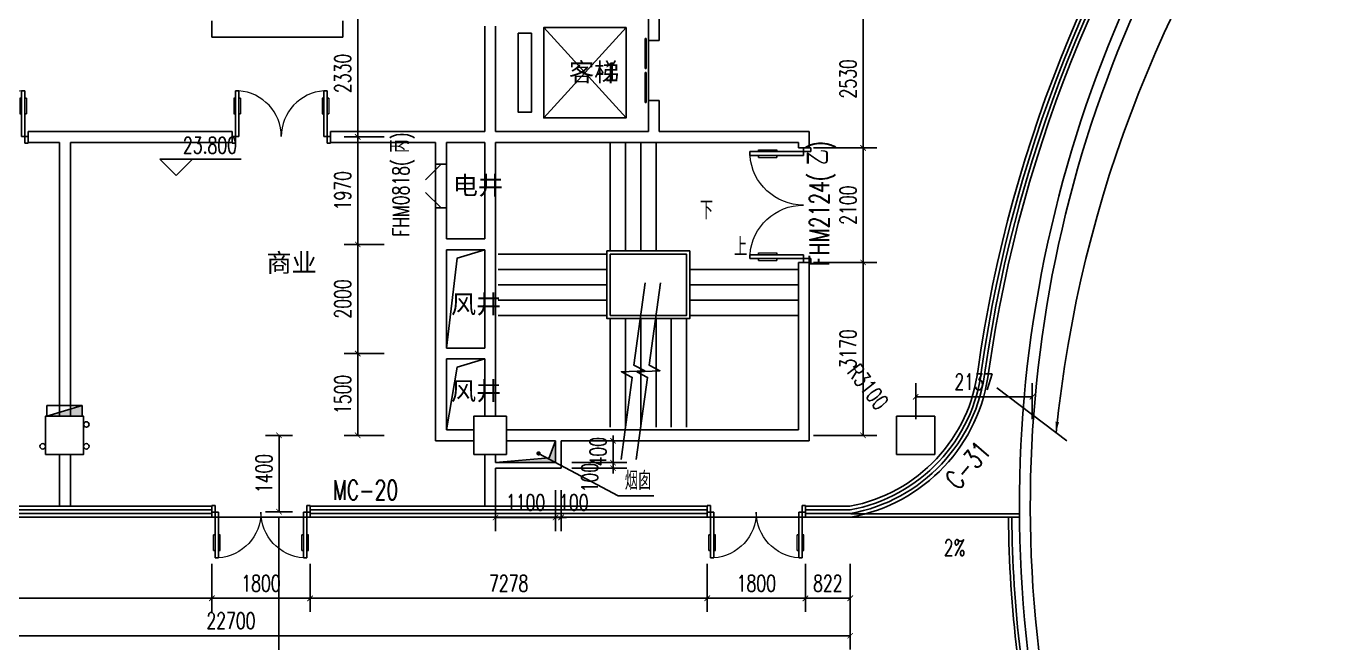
# Model space of a CAD drawing. Header units: millimetres. Extents: x 2680932 to 6187768, y 127588 to 383208.
# Drawn here: x 2738835 to 2762854, y 152841 to 164143 of the extents above; entities that cross this region are included whole.
import ezdxf

# ---------------------------------------------------------------- set-up
doc = ezdxf.new("R2010")
doc.units = ezdxf.units.MM
doc.header["$LTSCALE"] = 20
for name, color, linetype in [('COLUMN', 9, 'Continuous'), ('CURTWALL', 4, 'Continuous'), ('DIM_ELEV', 3, 'Continuous'), ('DIM_LEAD', 3, 'Continuous'), ('DIM_SYMB', 3, 'Continuous'), ('EQUIP_消火栓', 1, 'Continuous'), ('EVTR', 2, 'Continuous'), ('PUB_DIM', 3, 'Continuous'), ('PUB_TEXT', 41, 'Continuous'), ('STAIR', 2, 'Continuous'), ('VPIPE-消防', 1, 'Continuous'), ('WALL', 3, 'Continuous'), ('WINDOW', 4, 'Continuous'), ('WINDOW_TEXT', 183, 'Continuous'), ('屋面排水', 210, 'Continuous'), ('细线', 8, 'Continuous'), ('装饰一', 201, 'Continuous'), ('装饰二', 225, 'Continuous'), ('阳台栏杆', 149, 'Continuous')]:
    doc.layers.add(name, color=color, linetype=linetype)
doc.styles.add('_TCH_DIM', font='SIMPLEX', dxfattribs={"bigfont": 'GBCBIG'})
doc.styles.add('_TCH_DIM_T3', font='SIMPLEX', dxfattribs={"width": 0.705882, "bigfont": 'GBCBIG'})
doc.styles.add('_TCH_WINDOW', font='SIMPLEX', dxfattribs={"bigfont": 'GBCBIG'})
doc.styles.get("Standard").update_dxf_attribs({"font": '', "width": 0.8})
doc.styles.get('Standard').set_extended_font_data('YouYuan')
doc.dimstyles.new('_TCH_ARCH&&100', dxfattribs={"dimtxt": 297.5, "dimasz": 100, "dimexe": 250, "dimexo": 300, "dimgap": 126.25, "dimtad": 1, "dimdec": 0, "dimzin": 0, "dimdsep": 46, "dimtxsty": '_TCH_DIM_T3', "dimblk": 'ARCHTICK', "dimcen": 0.09, "dimclrt": 7, "dimazin": 2, "dimtfac": 1, "dimtdec": 0, "dimtix": 1, "dimtmove": 2, "dimatfit": 3, "dimfxl": 1, "dimtolj": 1, "dimtzin": 0, "dimarcsym": 0})

# ---------------------------------------------------------------- blocks, each defined once
blk = doc.blocks.new('$TwtSys$00000434')
for p, q in [((-0.5, 0.5), (-0.5, -0.5)), ((-0.5, -0.5), (0.5, 0.5)), ((0.5, 0.5), (-0.5, 0.5)), ((0.5, -0.5), (0.5, 0.5)), ((-0.5, -0.5), (0.5, -0.5))]:
    blk.add_line(p, q)
blk.add_solid([(0.5, -0.5), (0.5, 0.5), (-0.5, -0.5)])
blk = doc.blocks.new('_ArchTick')
at = {"color": 0, "linetype": 'ByBlock', "lineweight": -3, "const_width": 0.15}
blk.add_lwpolyline([(-0.5, -0.5), (0.5, 0.5)], dxfattribs=at)
blk = doc.blocks.new('*D131')
at = {"layer": 'Defpoints', "color": 0, "lineweight": -3, "transparency": 16777216}
for p in [(2748537, 156143), (2749590, 156143), (2748537, 156043)]:
    blk.add_point(p, dxfattribs=at)
at = {"layer": 'PUB_DIM', "color": 0, "lineweight": -2, "transparency": 16777216}
for p, q in [((2748837, 156143), (2749840, 156143)), ((2749590, 156143), (2749590, 156243)), ((2749590, 156043), (2749590, 156143)), ((2748837, 156043), (2749840, 156043)), ((2749590, 156043), (2749590, 155943))]:
    blk.add_line(p, q, dxfattribs=at)
at = {"layer": 'PUB_DIM', "color": 0, "lineweight": -2, "transparency": 16777216, "xscale": 100, "yscale": 100, "zscale": 100}
for p, rotation in [((2749590, 156143), 270), ((2749590, 156043), 90)]:
    blk.add_blockref('_ArchTick', p, dxfattribs=dict(at, rotation=rotation))
at = {"layer": 'PUB_DIM', "color": 7, "transparency": 16777216, "insert": (2749163, 155868), "char_height": 297.5, "attachment_point": 5, "rotation": 90, "style": '_TCH_DIM_T3'}
blk.add_mtext('\\A1;100', dxfattribs=at)
blk = doc.blocks.new('*D132')
at = {"layer": 'Defpoints', "color": 0, "lineweight": -3, "transparency": 16777216}
for p in [(2748537, 156543), (2749590, 156543), (2748537, 156143)]:
    blk.add_point(p, dxfattribs=at)
at = {"layer": 'PUB_DIM', "color": 0, "lineweight": -2, "transparency": 16777216}
for p, q in [((2749590, 156543), (2749590, 156643)), ((2748837, 156543), (2749840, 156543)), ((2749590, 156143), (2749590, 156543)), ((2748837, 156143), (2749840, 156143)), ((2749590, 156143), (2749590, 156043))]:
    blk.add_line(p, q, dxfattribs=at)
at = {"layer": 'PUB_DIM', "color": 0, "lineweight": -2, "transparency": 16777216, "xscale": 100, "yscale": 100, "zscale": 100}
for p, rotation in [((2749590, 156543), 270), ((2749590, 156143), 90)]:
    blk.add_blockref('_ArchTick', p, dxfattribs=dict(at, rotation=rotation))
at = {"layer": 'PUB_DIM', "color": 7, "transparency": 16777216, "insert": (2749315, 156343), "char_height": 297.5, "attachment_point": 5, "rotation": 90, "style": '_TCH_DIM_T3'}
blk.add_mtext('\\A1;400', dxfattribs=at)
blk = doc.blocks.new('*D133')
at = {"layer": 'Defpoints', "color": 0, "lineweight": -3, "transparency": 16777216}
for p in [(2747437, 155940), (2748537, 155940), (2748537, 155138)]:
    blk.add_point(p, dxfattribs=at)
at = {"layer": 'PUB_DIM', "color": 0, "lineweight": -2, "transparency": 16777216}
for p, q in [((2747437, 155640), (2747437, 154888)), ((2748537, 155640), (2748537, 154888)), ((2747437, 155138), (2748537, 155138))]:
    blk.add_line(p, q, dxfattribs=at)
at = {"layer": 'PUB_DIM', "color": 0, "lineweight": -2, "transparency": 16777216, "xscale": 100, "yscale": 100, "zscale": 100, "rotation": 180}
blk.add_blockref('_ArchTick', (2747437, 155138), dxfattribs=at)
at = {"layer": 'PUB_DIM', "color": 0, "lineweight": -2, "transparency": 16777216, "xscale": 100, "yscale": 100, "zscale": 100}
blk.add_blockref('_ArchTick', (2748537, 155138), dxfattribs=at)
at = {"layer": 'PUB_DIM', "color": 7, "transparency": 16777216, "insert": (2747987, 155413), "char_height": 297.5, "attachment_point": 5, "style": '_TCH_DIM_T3'}
blk.add_mtext('\\A1;1100', dxfattribs=at)
blk = doc.blocks.new('*D134')
at = {"layer": 'Defpoints', "color": 0, "lineweight": -3, "transparency": 16777216}
for p in [(2748537, 155940), (2748637, 155940), (2748637, 155138)]:
    blk.add_point(p, dxfattribs=at)
at = {"layer": 'PUB_DIM', "color": 0, "lineweight": -2, "transparency": 16777216}
for p, q in [((2748537, 155640), (2748537, 154888)), ((2748637, 155640), (2748637, 154888)), ((2748537, 155138), (2748437, 155138)), ((2748537, 155138), (2748637, 155138)), ((2748637, 155138), (2748737, 155138))]:
    blk.add_line(p, q, dxfattribs=at)
at = {"layer": 'PUB_DIM', "color": 0, "lineweight": -2, "transparency": 16777216, "xscale": 100, "yscale": 100, "zscale": 100}
blk.add_blockref('_ArchTick', (2748537, 155138), dxfattribs=at)
at = {"layer": 'PUB_DIM', "color": 0, "lineweight": -2, "transparency": 16777216, "xscale": 100, "yscale": 100, "zscale": 100, "rotation": 180}
blk.add_blockref('_ArchTick', (2748637, 155138), dxfattribs=at)
at = {"layer": 'PUB_DIM', "color": 7, "transparency": 16777216, "insert": (2748872, 155413), "char_height": 297.5, "attachment_point": 5, "style": '_TCH_DIM_T3'}
blk.add_mtext('\\A1;100', dxfattribs=at)
blk = doc.blocks.new('$DorLib2D$00000011')
for p, q in [((-0.467, 0.471), (-0.467, -0.062)), ((-0.467, 0.471), (-0.433, 0.471)), ((-0.433, 0.471), (-0.433, 0.004)), ((0.433, 0.471), (0.433, 0.004)), ((0.467, 0.471), (0.433, 0.471)), ((0.467, 0.471), (0.467, -0.062)), ((-0.483, 0.396), (-0.467, 0.396)), ((-0.417, 0.396), (-0.433, 0.396)), ((0.417, 0.396), (0.433, 0.396)), ((0.483, 0.396), (0.467, 0.396)), ((-0.483, 0.235), (-0.467, 0.235)), ((-0.417, 0.235), (-0.433, 0.235)), ((0.417, 0.235), (0.433, 0.235)), ((0.483, 0.235), (0.467, 0.235)), ((-0.5, 0.004), (-0.433, 0.004)), ((-0.5, 0.004), (-0.5, -0.062)), ((0.5, 0.004), (0.433, 0.004)), ((0.5, 0.004), (0.5, -0.062)), ((-0.5, -0.062), (-0.467, -0.062)), ((0.5, -0.062), (0.467, -0.062))]:
    blk.add_line(p, q)
at = {"lineweight": 13}
for p, q in [((-0.483, 0.396), (-0.483, 0.235)), ((-0.417, 0.396), (-0.417, 0.235)), ((0.417, 0.396), (0.417, 0.235)), ((0.483, 0.396), (0.483, 0.235))]:
    blk.add_line(p, q, dxfattribs=at)
for centre, start, end in [((-0.467, 0.004), 0, 85.904), ((0.467, 0.004), 94.096, 180)]:
    blk.add_arc(centre, 0.467, start, end, dxfattribs=at)
blk = doc.blocks.new('*D148')
at = {"layer": 'Defpoints', "color": 0, "lineweight": -3, "transparency": 16777216}
for p in [(2744911, 158143), (2745693, 158143), (2745693, 156643)]:
    blk.add_point(p, dxfattribs=at)
at = {"layer": 'PUB_DIM', "color": 0, "lineweight": -2, "transparency": 16777216}
for p, q in [((2745393, 158143), (2744661, 158143)), ((2744911, 156643), (2744911, 158143)), ((2745393, 156643), (2744661, 156643))]:
    blk.add_line(p, q, dxfattribs=at)
at = {"layer": 'PUB_DIM', "color": 0, "lineweight": -2, "transparency": 16777216, "xscale": 100, "yscale": 100, "zscale": 100}
for p, rotation in [((2744911, 158143), 90), ((2744911, 156643), 270)]:
    blk.add_blockref('_ArchTick', p, dxfattribs=dict(at, rotation=rotation))
at = {"layer": 'PUB_DIM', "color": 7, "transparency": 16777216, "insert": (2744636, 157393), "char_height": 297.5, "attachment_point": 5, "rotation": 90, "style": '_TCH_DIM_T3'}
blk.add_mtext('\\A1;1500', dxfattribs=at)
blk = doc.blocks.new('*D149')
at = {"layer": 'Defpoints', "color": 0, "lineweight": -3, "transparency": 16777216}
for p in [(2744911, 160143), (2745693, 160143), (2745693, 158143)]:
    blk.add_point(p, dxfattribs=at)
at = {"layer": 'PUB_DIM', "color": 0, "lineweight": -2, "transparency": 16777216}
for p, q in [((2745393, 160143), (2744661, 160143)), ((2744911, 158143), (2744911, 160143)), ((2745393, 158143), (2744661, 158143))]:
    blk.add_line(p, q, dxfattribs=at)
at = {"layer": 'PUB_DIM', "color": 0, "lineweight": -2, "transparency": 16777216, "xscale": 100, "yscale": 100, "zscale": 100}
for p, rotation in [((2744911, 160143), 90), ((2744911, 158143), 270)]:
    blk.add_blockref('_ArchTick', p, dxfattribs=dict(at, rotation=rotation))
at = {"layer": 'PUB_DIM', "color": 7, "transparency": 16777216, "insert": (2744636, 159143), "char_height": 297.5, "attachment_point": 5, "rotation": 90, "style": '_TCH_DIM_T3'}
blk.add_mtext('\\A1;2000', dxfattribs=at)
blk = doc.blocks.new('*D150')
at = {"layer": 'Defpoints', "color": 0, "lineweight": -3, "transparency": 16777216}
for p in [(2744911, 162113), (2745693, 162113), (2745693, 160143)]:
    blk.add_point(p, dxfattribs=at)
at = {"layer": 'PUB_DIM', "color": 0, "lineweight": -2, "transparency": 16777216}
for p, q in [((2745393, 162113), (2744661, 162113)), ((2744911, 160143), (2744911, 162113)), ((2745393, 160143), (2744661, 160143))]:
    blk.add_line(p, q, dxfattribs=at)
at = {"layer": 'PUB_DIM', "color": 0, "lineweight": -2, "transparency": 16777216, "xscale": 100, "yscale": 100, "zscale": 100}
for p, rotation in [((2744911, 162113), 90), ((2744911, 160143), 270)]:
    blk.add_blockref('_ArchTick', p, dxfattribs=dict(at, rotation=rotation))
at = {"layer": 'PUB_DIM', "color": 7, "transparency": 16777216, "insert": (2744636, 161128), "char_height": 297.5, "attachment_point": 5, "rotation": 90, "style": '_TCH_DIM_T3'}
blk.add_mtext('\\A1;1970', dxfattribs=at)
blk = doc.blocks.new('*D151')
at = {"layer": 'Defpoints', "color": 0, "lineweight": -3, "transparency": 16777216}
for p in [(2744911, 164443), (2745693, 164443), (2745693, 162113)]:
    blk.add_point(p, dxfattribs=at)
at = {"layer": 'PUB_DIM', "color": 0, "lineweight": -2, "transparency": 16777216}
for p, q in [((2745393, 164443), (2744661, 164443)), ((2744911, 162113), (2744911, 164443)), ((2745393, 162113), (2744661, 162113))]:
    blk.add_line(p, q, dxfattribs=at)
at = {"layer": 'PUB_DIM', "color": 0, "lineweight": -2, "transparency": 16777216, "xscale": 100, "yscale": 100, "zscale": 100}
for p, rotation in [((2744911, 164443), 90), ((2744911, 162113), 270)]:
    blk.add_blockref('_ArchTick', p, dxfattribs=dict(at, rotation=rotation))
at = {"layer": 'PUB_DIM', "color": 7, "transparency": 16777216, "insert": (2744636, 163278), "char_height": 297.5, "attachment_point": 5, "rotation": 90, "style": '_TCH_DIM_T3'}
blk.add_mtext('\\A1;2330', dxfattribs=at)
blk = doc.blocks.new('*D168')
at = {"layer": 'Defpoints', "color": 0, "lineweight": -3, "transparency": 16777216}
for p in [(2731237, 154591), (2753937, 154591), (2753937, 152971)]:
    blk.add_point(p, dxfattribs=at)
at = {"layer": 'PUB_DIM', "color": 0, "lineweight": -2, "transparency": 16777216}
for p, q in [((2731237, 154291), (2731237, 152721)), ((2753937, 154291), (2753937, 152721)), ((2731237, 152971), (2753937, 152971))]:
    blk.add_line(p, q, dxfattribs=at)
at = {"layer": 'PUB_DIM', "color": 0, "lineweight": -2, "transparency": 16777216, "xscale": 100, "yscale": 100, "zscale": 100, "rotation": 180}
blk.add_blockref('_ArchTick', (2731237, 152971), dxfattribs=at)
at = {"layer": 'PUB_DIM', "color": 0, "lineweight": -2, "transparency": 16777216, "xscale": 100, "yscale": 100, "zscale": 100}
blk.add_blockref('_ArchTick', (2753937, 152971), dxfattribs=at)
at = {"layer": 'PUB_DIM', "color": 7, "transparency": 16777216, "insert": (2742587, 153246), "char_height": 297.5, "attachment_point": 5, "style": '_TCH_DIM_T3'}
blk.add_mtext('\\A1;22700', dxfattribs=at)
blk = doc.blocks.new('*D169')
at = {"layer": 'Defpoints', "color": 0, "lineweight": -3, "transparency": 16777216}
for p in [(2731237, 154591), (2742238, 154591), (2742238, 153656)]:
    blk.add_point(p, dxfattribs=at)
at = {"layer": 'PUB_DIM', "color": 0, "lineweight": -2, "transparency": 16777216}
for p, q in [((2731237, 154291), (2731237, 153406)), ((2742238, 154291), (2742238, 153406)), ((2731237, 153656), (2742238, 153656))]:
    blk.add_line(p, q, dxfattribs=at)
at = {"layer": 'PUB_DIM', "color": 0, "lineweight": -2, "transparency": 16777216, "xscale": 100, "yscale": 100, "zscale": 100, "rotation": 180}
blk.add_blockref('_ArchTick', (2731237, 153656), dxfattribs=at)
at = {"layer": 'PUB_DIM', "color": 0, "lineweight": -2, "transparency": 16777216, "xscale": 100, "yscale": 100, "zscale": 100}
blk.add_blockref('_ArchTick', (2742238, 153656), dxfattribs=at)
at = {"layer": 'PUB_DIM', "color": 7, "transparency": 16777216, "insert": (2736737, 153931), "char_height": 297.5, "attachment_point": 5, "style": '_TCH_DIM_T3'}
blk.add_mtext('\\A1;11000', dxfattribs=at)
blk = doc.blocks.new('*D170')
at = {"layer": 'Defpoints', "color": 0, "lineweight": -3, "transparency": 16777216}
for p in [(2742238, 154591), (2744038, 154591), (2744038, 153656)]:
    blk.add_point(p, dxfattribs=at)
at = {"layer": 'PUB_DIM', "color": 0, "lineweight": -2, "transparency": 16777216}
for p, q in [((2742238, 154291), (2742238, 153406)), ((2744038, 154291), (2744038, 153406)), ((2742238, 153656), (2744038, 153656))]:
    blk.add_line(p, q, dxfattribs=at)
at = {"layer": 'PUB_DIM', "color": 0, "lineweight": -2, "transparency": 16777216, "xscale": 100, "yscale": 100, "zscale": 100, "rotation": 180}
blk.add_blockref('_ArchTick', (2742238, 153656), dxfattribs=at)
at = {"layer": 'PUB_DIM', "color": 0, "lineweight": -2, "transparency": 16777216, "xscale": 100, "yscale": 100, "zscale": 100}
blk.add_blockref('_ArchTick', (2744038, 153656), dxfattribs=at)
at = {"layer": 'PUB_DIM', "color": 7, "transparency": 16777216, "insert": (2743138, 153931), "char_height": 297.5, "attachment_point": 5, "style": '_TCH_DIM_T3'}
blk.add_mtext('\\A1;1800', dxfattribs=at)
blk = doc.blocks.new('*D171')
at = {"layer": 'Defpoints', "color": 0, "lineweight": -3, "transparency": 16777216}
for p in [(2744038, 154591), (2751316, 154591), (2751316, 153656)]:
    blk.add_point(p, dxfattribs=at)
at = {"layer": 'PUB_DIM', "color": 0, "lineweight": -2, "transparency": 16777216}
for p, q in [((2744038, 154291), (2744038, 153406)), ((2751316, 154291), (2751316, 153406)), ((2744038, 153656), (2751316, 153656))]:
    blk.add_line(p, q, dxfattribs=at)
at = {"layer": 'PUB_DIM', "color": 0, "lineweight": -2, "transparency": 16777216, "xscale": 100, "yscale": 100, "zscale": 100, "rotation": 180}
blk.add_blockref('_ArchTick', (2744038, 153656), dxfattribs=at)
at = {"layer": 'PUB_DIM', "color": 0, "lineweight": -2, "transparency": 16777216, "xscale": 100, "yscale": 100, "zscale": 100}
blk.add_blockref('_ArchTick', (2751316, 153656), dxfattribs=at)
at = {"layer": 'PUB_DIM', "color": 7, "transparency": 16777216, "insert": (2747677, 153931), "char_height": 297.5, "attachment_point": 5, "style": '_TCH_DIM_T3'}
blk.add_mtext('\\A1;7278', dxfattribs=at)
blk = doc.blocks.new('*D172')
at = {"layer": 'Defpoints', "color": 0, "lineweight": -3, "transparency": 16777216}
for p in [(2751316, 154591), (2753116, 154591), (2753116, 153656)]:
    blk.add_point(p, dxfattribs=at)
at = {"layer": 'PUB_DIM', "color": 0, "lineweight": -2, "transparency": 16777216}
for p, q in [((2751316, 154291), (2751316, 153406)), ((2753116, 154291), (2753116, 153406)), ((2751316, 153656), (2753116, 153656))]:
    blk.add_line(p, q, dxfattribs=at)
at = {"layer": 'PUB_DIM', "color": 0, "lineweight": -2, "transparency": 16777216, "xscale": 100, "yscale": 100, "zscale": 100, "rotation": 180}
blk.add_blockref('_ArchTick', (2751316, 153656), dxfattribs=at)
at = {"layer": 'PUB_DIM', "color": 0, "lineweight": -2, "transparency": 16777216, "xscale": 100, "yscale": 100, "zscale": 100}
blk.add_blockref('_ArchTick', (2753116, 153656), dxfattribs=at)
at = {"layer": 'PUB_DIM', "color": 7, "transparency": 16777216, "insert": (2752216, 153931), "char_height": 297.5, "attachment_point": 5, "style": '_TCH_DIM_T3'}
blk.add_mtext('\\A1;1800', dxfattribs=at)
blk = doc.blocks.new('*D173')
at = {"layer": 'Defpoints', "color": 0, "lineweight": -3, "transparency": 16777216}
for p in [(2753116, 154591), (2753937, 154591), (2753937, 153656)]:
    blk.add_point(p, dxfattribs=at)
at = {"layer": 'PUB_DIM', "color": 0, "lineweight": -2, "transparency": 16777216}
for p, q in [((2753116, 154291), (2753116, 153406)), ((2753937, 154291), (2753937, 153406)), ((2753116, 153656), (2753937, 153656))]:
    blk.add_line(p, q, dxfattribs=at)
at = {"layer": 'PUB_DIM', "color": 0, "lineweight": -2, "transparency": 16777216, "xscale": 100, "yscale": 100, "zscale": 100, "rotation": 180}
blk.add_blockref('_ArchTick', (2753116, 153656), dxfattribs=at)
at = {"layer": 'PUB_DIM', "color": 0, "lineweight": -2, "transparency": 16777216, "xscale": 100, "yscale": 100, "zscale": 100}
blk.add_blockref('_ArchTick', (2753937, 153656), dxfattribs=at)
at = {"layer": 'PUB_DIM', "color": 7, "transparency": 16777216, "insert": (2753526, 153931), "char_height": 297.5, "attachment_point": 5, "style": '_TCH_DIM_T3'}
blk.add_mtext('\\A1;822', dxfattribs=at)
blk = doc.blocks.new('*D174')
at = {"layer": 'Defpoints', "color": 0, "lineweight": -3, "transparency": 16777216}
for p in [(2752965, 159813), (2754172, 159813), (2752965, 156643)]:
    blk.add_point(p, dxfattribs=at)
at = {"layer": 'PUB_DIM', "color": 0, "lineweight": -2, "transparency": 16777216}
for p, q in [((2753265, 159813), (2754422, 159813)), ((2754172, 156643), (2754172, 159813)), ((2753265, 156643), (2754422, 156643))]:
    blk.add_line(p, q, dxfattribs=at)
at = {"layer": 'PUB_DIM', "color": 0, "lineweight": -2, "transparency": 16777216, "xscale": 100, "yscale": 100, "zscale": 100}
for p, rotation in [((2754172, 159813), 90), ((2754172, 156643), 270)]:
    blk.add_blockref('_ArchTick', p, dxfattribs=dict(at, rotation=rotation))
at = {"layer": 'PUB_DIM', "color": 7, "transparency": 16777216, "insert": (2753897, 158228), "char_height": 297.5, "attachment_point": 5, "rotation": 90, "style": '_TCH_DIM_T3'}
blk.add_mtext('\\A1;3170', dxfattribs=at)
blk = doc.blocks.new('*D175')
at = {"layer": 'Defpoints', "color": 0, "lineweight": -3, "transparency": 16777216}
for p in [(2752965, 161913), (2754172, 161913), (2752965, 159813)]:
    blk.add_point(p, dxfattribs=at)
at = {"layer": 'PUB_DIM', "color": 0, "lineweight": -2, "transparency": 16777216}
for p, q in [((2753265, 161913), (2754422, 161913)), ((2754172, 159813), (2754172, 161913)), ((2753265, 159813), (2754422, 159813))]:
    blk.add_line(p, q, dxfattribs=at)
at = {"layer": 'PUB_DIM', "color": 0, "lineweight": -2, "transparency": 16777216, "xscale": 100, "yscale": 100, "zscale": 100}
for p, rotation in [((2754172, 161913), 90), ((2754172, 159813), 270)]:
    blk.add_blockref('_ArchTick', p, dxfattribs=dict(at, rotation=rotation))
at = {"layer": 'PUB_DIM', "color": 7, "transparency": 16777216, "insert": (2753897, 160863), "char_height": 297.5, "attachment_point": 5, "rotation": 90, "style": '_TCH_DIM_T3'}
blk.add_mtext('\\A1;2100', dxfattribs=at)
blk = doc.blocks.new('*D176')
at = {"layer": 'Defpoints', "color": 0, "lineweight": -3, "transparency": 16777216}
for p in [(2752965, 164443), (2754172, 164443), (2752965, 161913)]:
    blk.add_point(p, dxfattribs=at)
at = {"layer": 'PUB_DIM', "color": 0, "lineweight": -2, "transparency": 16777216}
for p, q in [((2753265, 164443), (2754422, 164443)), ((2754172, 161913), (2754172, 164443)), ((2753265, 161913), (2754422, 161913))]:
    blk.add_line(p, q, dxfattribs=at)
at = {"layer": 'PUB_DIM', "color": 0, "lineweight": -2, "transparency": 16777216, "xscale": 100, "yscale": 100, "zscale": 100}
for p, rotation in [((2754172, 164443), 90), ((2754172, 161913), 270)]:
    blk.add_blockref('_ArchTick', p, dxfattribs=dict(at, rotation=rotation))
at = {"layer": 'PUB_DIM', "color": 7, "transparency": 16777216, "insert": (2753897, 163178), "char_height": 297.5, "attachment_point": 5, "rotation": 90, "style": '_TCH_DIM_T3'}
blk.add_mtext('\\A1;2530', dxfattribs=at)
blk = doc.blocks.new('*D210')
at = {"layer": 'Defpoints', "color": 0, "lineweight": -3, "transparency": 16777216}
for p in [(2757274, 157349), (2755137, 156643), (2757274, 156643)]:
    blk.add_point(p, dxfattribs=at)
at = {"layer": 'PUB_DIM', "color": 0, "lineweight": -2, "transparency": 16777216}
for p, q in [((2755137, 156943), (2755137, 157599)), ((2757274, 156943), (2757274, 157599)), ((2755137, 157349), (2757274, 157349))]:
    blk.add_line(p, q, dxfattribs=at)
at = {"layer": 'PUB_DIM', "color": 0, "lineweight": -2, "transparency": 16777216, "xscale": 100, "yscale": 100, "zscale": 100, "rotation": 180}
blk.add_blockref('_ArchTick', (2755137, 157349), dxfattribs=at)
at = {"layer": 'PUB_DIM', "color": 0, "lineweight": -2, "transparency": 16777216, "xscale": 100, "yscale": 100, "zscale": 100}
blk.add_blockref('_ArchTick', (2757274, 157349), dxfattribs=at)
at = {"layer": 'PUB_DIM', "color": 7, "transparency": 16777216, "insert": (2756206, 157624), "char_height": 297.5, "attachment_point": 5, "style": '_TCH_DIM_T3'}
blk.add_mtext('\\A1;2137', dxfattribs=at)
blk = doc.blocks.new('*D215')
at = {"layer": 'Defpoints', "color": 0, "lineweight": -3, "transparency": 16777216}
for p in [(2742919, 156643), (2743468, 156643), (2742919, 155243)]:
    blk.add_point(p, dxfattribs=at)
at = {"layer": 'PUB_DIM', "color": 0, "lineweight": -2, "transparency": 16777216}
for p, q in [((2743219, 156643), (2743718, 156643)), ((2743468, 155243), (2743468, 156643)), ((2743219, 155243), (2743718, 155243))]:
    blk.add_line(p, q, dxfattribs=at)
at = {"layer": 'PUB_DIM', "color": 0, "lineweight": -2, "transparency": 16777216, "xscale": 100, "yscale": 100, "zscale": 100}
for p, rotation in [((2743468, 156643), 90), ((2743468, 155243), 270)]:
    blk.add_blockref('_ArchTick', p, dxfattribs=dict(at, rotation=rotation))
at = {"layer": 'PUB_DIM', "color": 7, "transparency": 16777216, "insert": (2743193, 155943), "char_height": 297.5, "attachment_point": 5, "rotation": 90, "style": '_TCH_DIM_T3'}
blk.add_mtext('\\A1;1400', dxfattribs=at)
blk = doc.blocks.new('$DorLib2D$00000120')
at = {"color": 0}
for p, q in [((-0.5, 0), (-0.146, 0.354)), ((0.5, 0), (0.146, 0.354))]:
    blk.add_line(p, q, dxfattribs=at)
blk = doc.blocks.new('_FZH')
blk.add_lwpolyline([(-0.5, -0.5), (0.5, -0.5), (0.5, 0.5), (-0.5, 0.5)], close=True)
blk = doc.blocks.new('$DorLib2D$00000127')
at = {"color": 0}
for points in [[(-0.533, 0.795), (-0.533, 0.69)], [(-0.033, 0.795), (-0.533, 0.795)], [(-0.033, 0.69), (-0.533, 0.69)], [(-0.033, 0.795), (-0.033, 0.69)], [(0.533, 0.795), (0.033, 0.795)], [(0.033, 0.795), (0.033, 0.69)], [(0.533, 0.69), (0.033, 0.69)], [(0.533, 0.795), (0.533, 0.69)], [(0.5, 0.5), (-0.5, 0.5)]]:
    blk.add_lwpolyline(points, dxfattribs=at)

msp = doc.modelspace()

# ---------------------------------------------------------------- hatches: boundary and pattern name
at = {"layer": '细线'}
msp.add_hatch(color=256, dxfattribs=at).paths.add_polyline_path([(2748537.3, 156543.1), (2748419.1, 156233.4), (2747437.3, 156143.1), (2748537.3, 156143.1)])

# ---------------------------------------------------------------- linework, layer by layer
at = {"layer": 'CURTWALL'}
for p, q in [((2731203.9, 155209.7), (2739546, 155209.7)), ((2731270.6, 155276.4), (2739546, 155276.4)), ((2731337.3, 155343.1), (2739546, 155343.1)), ((2742237.7, 155343.1), (2739546, 155343.1)), ((2739546, 155276.4), (2742237.7, 155276.4)), ((2739546, 155209.7), (2742237.7, 155209.7)), ((2742237.7, 155143.1), (2742237.7, 155343.1)), ((2747337.3, 155343.1), (2744037.7, 155343.1)), ((2744037.7, 155343.1), (2744037.7, 155143.1)), ((2744037.7, 155276.4), (2747337.3, 155276.4)), ((2744037.7, 155209.7), (2747337.3, 155209.7)), ((2751315.6, 155343.1), (2747337.3, 155343.1)), ((2747337.3, 155276.4), (2751315.6, 155276.4)), ((2747337.3, 155209.7), (2751315.6, 155209.7)), ((2751315.6, 155143.1), (2751315.6, 155343.1)), ((2753928.1, 155343.1), (2753115.6, 155343.1)), ((2753115.6, 155343.1), (2753115.6, 155143.1)), ((2753115.6, 155276.4), (2753934.2, 155276.4)), ((2753115.6, 155209.7), (2753940.3, 155209.7)), ((2731137.3, 155143.1), (2739546, 155143.1)), ((2739546, 155143.1), (2742237.7, 155143.1)), ((2744037.7, 155143.1), (2747337.3, 155143.1)), ((2747337.3, 155143.1), (2751315.6, 155143.1)), ((2753115.6, 155143.1), (2753946.2, 155143.1))]:
    msp.add_line(p, q, dxfattribs=at)
for centre, radius, start, end in [((2780854.5, 154365), 24822.4, 114.1566, 171.91529), ((2780854.5, 154365), 24755.7, 114.1566, 171.91344), ((2780854.5, 154365), 24689, 114.1566, 171.9116), ((2780854.5, 154365), 24622.4, 114.1566, 171.90977), ((2753398.6, 158194.3), 2900, 280.52126, 353.29962), ((2753398.6, 158194.3), 2966.7, 280.40204, 353.28397), ((2753398.6, 158194.3), 3033.3, 280.28678, 353.26881), ((2753398.6, 158194.3), 3100, 280.17528, 353.25413)]:
    msp.add_arc(centre, radius, start, end, dxfattribs=at)
at = {"layer": 'DIM_ELEV'}
for p, q in [((2741581.5, 161405.8), (2741281.5, 161705.8)), ((2741281.5, 161705.8), (2742777.5, 161705.8)), ((2741581.5, 161405.8), (2741881.5, 161705.8))]:
    msp.add_line(p, q, dxfattribs=at)
at = {"layer": 'DIM_LEAD'}
for p, q in [((2748224.7, 156312), (2749681.4, 155537.3)), ((2749681.4, 155537.3), (2750335.2, 155537.3))]:
    msp.add_line(p, q, dxfattribs=at)
at = {"layer": 'DIM_LEAD', "const_width": 40}
msp.add_lwpolyline([(2748207, 156321.4, 1), (2748242.3, 156302.6, 1)], format="xyb", close=True, dxfattribs=at)
at = {"layer": 'DIM_SYMB'}
for points in [[(2751075.7, 160775.1, 0, 0, 0), (2748391.1, 160775.1, 0, 0, 0), (2748391.1, 157924.1, 0, 0, 0), (2749380.5, 157924.1, 80, 0, 0), (2749680.5, 157924.1, 0, 0, 0)], [(2751910.9, 159826.7, 0, 0, 0), (2751910.9, 157923.3, 0, 0, 0), (2750858.5, 157923.3, 80, 0, 0), (2750558.5, 157923.3, 0, 0, 0)], [(2755840.4, 154330, 0, 0, 0), (2755840.4, 153213.4, 80, 0, 0), (2755840.4, 152913.4, 0, 0, 0)]]:
    msp.add_lwpolyline(points, format="xyseb", dxfattribs=at)
for points in [[(2749736.1, 156198.6), (2749942, 157706.6), (2749744.3, 157810.7), (2750170.5, 157827.3), (2749972.5, 157929.5), (2750178.5, 159437.5)], [(2750016.1, 156198.6), (2750222, 157706.6), (2750024.3, 157810.7), (2750450.5, 157827.3), (2750252.5, 157929.5), (2750458.5, 159437.5)]]:
    msp.add_lwpolyline(points, dxfattribs=at)
at = {"layer": 'EVTR'}
msp.add_lwpolyline([(2748318.8, 164119.1), (2748318.8, 162461.1), (2749827.9, 162461.1), (2749827.9, 164119.1), (2748318.8, 164119.1), (2749827.9, 162461.1), (2749827.9, 164119.1), (2748318.8, 162461.1)], dxfattribs=at)
msp.add_lwpolyline([(2747852.9, 164013.5), (2748093.1, 164013.5), (2748093.1, 162565.4), (2747852.9, 162565.4)], close=True, dxfattribs=at)
at = {"layer": 'PUB_DIM'}
msp.add_line((2756625.5, 157515.8), (2757909.3, 156542.2), dxfattribs=at)
for points in [[(2753705.5, 157799.6, 0, 0, 0), (2755178.7, 155904.9, 66, 0, 0), (2755301.5, 155747, 0, 0, 0)], [(2757731, 156892.2, 66, 0, 0), (2757710.1, 156693.3, 0, 0, 0)]]:
    msp.add_lwpolyline(points, format="xyseb", dxfattribs=at)
msp.add_arc((2780854.5, 154365), 23261.1, 111.39356, 174.25538, dxfattribs=at)
at = {"layer": 'STAIR'}
for p, q in [((2749537.3, 162013.1), (2749537.3, 160023.1)), ((2749817.3, 162013.1), (2749817.3, 160023.1)), ((2750097.3, 162013.1), (2750097.3, 160023.1)), ((2750377.3, 162013.1), (2750377.3, 160023.1)), ((2747487.3, 159963.1), (2749477.3, 159963.1)), ((2749537.3, 159963.1), (2749537.3, 158843.1)), ((2749537.3, 159963.1), (2750937.3, 159963.1)), ((2750937.3, 159963.1), (2750937.3, 158843.1)), ((2747487.3, 159683.1), (2749477.3, 159683.1)), ((2750997.3, 159683.1), (2752987.3, 159683.1)), ((2747487.3, 159403.1), (2749477.3, 159403.1)), ((2750997.3, 159403.1), (2752987.3, 159403.1)), ((2747487.3, 159123.1), (2749477.3, 159123.1)), ((2750997.3, 159123.1), (2752987.3, 159123.1)), ((2747487.3, 158843.1), (2749477.3, 158843.1)), ((2749537.3, 158843.1), (2750937.3, 158843.1)), ((2749537.3, 158783.1), (2749537.3, 156793.1)), ((2749817.3, 158783.1), (2749817.3, 156793.1)), ((2750097.3, 158783.1), (2750097.3, 156793.1)), ((2750377.3, 158783.1), (2750377.3, 156793.1)), ((2750657.3, 158783.1), (2750657.3, 156793.1)), ((2750937.3, 158783.1), (2750937.3, 156793.1)), ((2750997.3, 158843.1), (2752987.3, 158843.1))]:
    msp.add_line(p, q, dxfattribs=at)
for points in [[(2749477.3, 160023.1), (2750997.3, 160023.1), (2750997.3, 158783.1), (2749477.3, 158783.1)], [(2749537.3, 159963.1), (2750937.3, 159963.1), (2750937.3, 158843.1), (2749537.3, 158843.1)]]:
    msp.add_lwpolyline(points, close=True, dxfattribs=at)
at = {"layer": 'VPIPE-消防', "linetype": 'Continuous'}
for centre in [(2739937.3, 156843.1), (2739137.3, 156443.1), (2739937.3, 156443.1)]:
    msp.add_circle(centre, 50, dxfattribs=at)
at = {"layer": 'WALL'}
for p, q in [((2750237.3, 164343.1), (2750237.3, 163881.3)), ((2750437.3, 163881.3), (2750437.3, 164343.1)), ((2747237.3, 162213.1), (2747237.3, 164143.1)), ((2747437.3, 162213.1), (2747437.3, 164143.1)), ((2750237.3, 163881.3), (2750437.3, 163881.3)), ((2750437.3, 162781.3), (2750237.3, 162781.3)), ((2750237.3, 162781.3), (2750237.3, 162213.1)), ((2750437.3, 162213.1), (2750437.3, 162781.3)), ((2739546, 162213.1), (2738869.9, 162213.1)), ((2738869.9, 162213.1), (2738869.9, 162013.1)), ((2742610.1, 162213.1), (2739546, 162213.1)), ((2742610.1, 162013.1), (2742610.1, 162213.1)), ((2746437.3, 162213.1), (2744410.1, 162213.1)), ((2744410.1, 162213.1), (2744410.1, 162013.1)), ((2746437.3, 162213.1), (2747237.3, 162213.1)), ((2747437.3, 162213.1), (2750237.3, 162213.1)), ((2750437.3, 162213.1), (2753187.3, 162213.1)), ((2753187.3, 161913.1), (2753187.3, 162213.1)), ((2738869.9, 162013.1), (2739446, 162013.1)), ((2739446, 156993.1), (2739446, 162013.1)), ((2739646, 162013.1), (2742610.1, 162013.1)), ((2739646, 156993.1), (2739646, 162013.1)), ((2744410.1, 162013.1), (2746337.3, 162013.1)), ((2746337.3, 162013.1), (2746337.3, 161613.1)), ((2746537.3, 162013.1), (2747237.3, 162013.1)), ((2746537.3, 161613.1), (2746537.3, 162013.1)), ((2747237.3, 160243.1), (2747237.3, 162013.1)), ((2747437.3, 160143.1), (2747437.3, 162013.1)), ((2747437.3, 162013.1), (2750337.3, 162013.1)), ((2750337.3, 162013.1), (2752987.3, 162013.1)), ((2752987.3, 162013.1), (2752987.3, 161913.1)), ((2752987.3, 161913.1), (2753187.3, 161913.1)), ((2746337.3, 161613.1), (2746537.3, 161613.1)), ((2746537.3, 160813.1), (2746337.3, 160813.1)), ((2746337.3, 160813.1), (2746337.3, 160143.1)), ((2746537.3, 160243.1), (2746537.3, 160813.1)), ((2746537.3, 160243.1), (2747237.3, 160243.1)), ((2746337.3, 158143.1), (2746337.3, 160143.1)), ((2746537.3, 158243.1), (2746537.3, 160043.1)), ((2746537.3, 160043.1), (2747237.3, 160043.1)), ((2747237.3, 158243.1), (2747237.3, 160043.1)), ((2747437.3, 158143.1), (2747437.3, 160143.1)), ((2753187.3, 159813.1), (2752987.3, 159813.1)), ((2752987.3, 159813.1), (2752987.3, 156743.1)), ((2753187.3, 156543.1), (2753187.3, 159813.1)), ((2746337.3, 156543.1), (2746337.3, 158143.1)), ((2746537.3, 158243.1), (2747237.3, 158243.1)), ((2747437.3, 156993.1), (2747437.3, 158143.1)), ((2746537.3, 158043.1), (2747237.3, 158043.1)), ((2746537.3, 156743.1), (2746537.3, 158043.1)), ((2747237.3, 156993.1), (2747237.3, 158043.1)), ((2746537.3, 156743.1), (2747037.3, 156743.1)), ((2747637.3, 156743.1), (2748537.3, 156743.1)), ((2748537.3, 156743.1), (2752987.3, 156743.1)), ((2746337.3, 156543.1), (2747037.3, 156543.1)), ((2747637.3, 156543.1), (2748537.3, 156543.1)), ((2748537.3, 156143.1), (2748537.3, 156543.1)), ((2748637.3, 156543.1), (2753187.3, 156543.1)), ((2748637.3, 156043.1), (2748637.3, 156543.1)), ((2739446, 155343.1), (2739446, 156293.1)), ((2739646, 155343.1), (2739646, 156293.1)), ((2747237.3, 156043.1), (2747237.3, 156293.1)), ((2747437.3, 156143.1), (2747437.3, 156293.1)), ((2747437.3, 156143.1), (2748537.3, 156143.1)), ((2747237.3, 155343.1), (2747237.3, 156043.1)), ((2747437.3, 156043.1), (2748637.3, 156043.1)), ((2747437.3, 155343.1), (2747437.3, 156043.1))]:
    msp.add_line(p, q, dxfattribs=at)
at = {"layer": '屋面排水'}
msp.add_line((2743464.1, 155143.1), (2743464.1, 147342.4), dxfattribs=at)
at = {"layer": '细线'}
for p, q in [((2746337.3, 161613.1), (2746337.3, 160813.1)), ((2746537.3, 160813.1), (2746537.3, 161613.1)), ((2742237.7, 155143.1), (2744037.7, 155143.1)), ((2751315.6, 155143.1), (2753115.6, 155143.1))]:
    msp.add_line(p, q, dxfattribs=at)
for points in [[(2746537.3, 158243.1), (2746733.3, 159894.2), (2747237.3, 160043.1)], [(2746537.3, 156743.1), (2746733.3, 157894.2), (2747237.3, 158043.1)], [(2747437.3, 156143.1), (2748419.1, 156233.4), (2748537.3, 156543.1)]]:
    msp.add_lwpolyline(points, dxfattribs=at)
at = {"layer": '装饰一'}
for points in [[(2780539.2, 179951.7), (2779951.4, 207460, 0.4192246), (2777771.2, 209513.6), (2751696.9, 208510.7, 0.1889402), (2750693.9, 208072.5), (2726821.4, 184200, 0.1951669), (2726382.2, 183161), (2725894.9, 149373.3, 0.4109331), (2727648.6, 147547.9), (2755314.3, 146838.5, 0.4559937), (2757760, 149512.8), (2757392.2, 152700.5, -0.4333475), (2778550.4, 177809.8, 0.4050511)], [(2780339.3, 179947.5), (2779751.5, 207455.7, 0.4192246), (2777778.9, 209313.7), (2751704.6, 208310.9, 0.1889402), (2750835.4, 207931.1), (2726962.8, 184058.6, 0.1951669), (2726582.2, 183158.1), (2726094.9, 149370.4, 0.4109331), (2727653.7, 147747.8), (2755319.4, 147038.5, 0.4559937), (2757561.3, 149489.9), (2757193.5, 152677.3, -0.4333439), (2778539.9, 178009.5, 0.4050511)]]:
    msp.add_lwpolyline(points, format="xyb", close=True, dxfattribs=at)
at = {"layer": '装饰二'}
for p, q in [((2742237.3, 164243.1), (2742237.3, 163943.1)), ((2744637.3, 163943.1), (2744637.3, 164243.1)), ((2742237.3, 163943.1), (2744637.3, 163943.1))]:
    msp.add_line(p, q, dxfattribs=at)
at = {"layer": '阳台栏杆'}
for p, q in [((2753946.2, 155203.1), (2757037.1, 155203.1)), ((2753946.2, 155143.1), (2757037.6, 155143.1))]:
    msp.add_line(p, q, dxfattribs=at)
for points in [[(2773812.4, 177399.4, -0.0524572), (2778532.5, 178149.3, 0.4050511), (2780199.3, 179944.5), (2779611.5, 207452.7, 0.4192246), (2777784.3, 209173.8), (2751710, 208171, 0.1889402), (2750934.3, 207832.1), (2727061.8, 183959.6, 0.1951669), (2726722.2, 183156.1), (2726234.9, 149368.4, 0.4109331), (2727657.3, 147887.8), (2755323, 147178.4, 0.4559937), (2757422.2, 149473.9), (2757054.5, 152661.1, -0.0272415), (2756897.6, 155143.1, -0.0272415)], [(2773812.4, 177461.5, -0.0522808), (2778529.3, 178209.2, 0.4050511), (2780139.3, 179943.2), (2779551.5, 207451.5, 0.4192246), (2777786.6, 209113.9), (2751712.3, 208111, 0.1889402), (2750976.8, 207789.7), (2727104.3, 183917.2, 0.1951669), (2726782.2, 183155.2), (2726294.9, 149367.5, 0.4109331), (2727658.8, 147947.8), (2755324.5, 147238.4, 0.4559937), (2757362.6, 149467), (2756994.9, 152654.1, -0.0272463), (2756837.6, 155143.1, -0.0272463)]]:
    msp.add_lwpolyline(points, format="xyb", dxfattribs=at)

# ---------------------------------------------------------------- block references
at = {"layer": 'COLUMN', "yscale": 700, "zscale": 700}
for p, xscale in [((2739537.3, 156643.1), 700), ((2747337.3, 156643.1), 600), ((2755137.3, 156643.1), 700)]:
    msp.add_blockref('_FZH', p, dxfattribs=dict(at, xscale=xscale))
at = {"layer": 'EQUIP_消火栓', "xscale": -650, "yscale": -200, "zscale": 650, "rotation": 180}
msp.add_blockref('$TwtSys$00000434', (2739537.3, 157093.1), dxfattribs=at)
at = {"layer": 'WINDOW', "rotation": 90}
for name, p, xscale, yscale, zscale in [('$DorLib2D$00000127', (2750337.3, 163331.3), -1100, 200, -1100), ('$DorLib2D$00000011', (2753087.3, 160863.1), -2100, 2100, -2100), ('$DorLib2D$00000120', (2746437.3, 161213.1), 800, 800, 800)]:
    msp.add_blockref(name, p, dxfattribs=dict(at, xscale=xscale, yscale=yscale, zscale=zscale))
at = {"layer": 'WINDOW', "xscale": 1800, "zscale": 1800}
for p, yscale in [((2737969.9, 162113.1), 1800), ((2743510.1, 162113.1), 1800), ((2743137.7, 155243.1), -1800), ((2752215.6, 155243.1), -1800)]:
    msp.add_blockref('$DorLib2D$00000011', p, dxfattribs=dict(at, yscale=yscale))

# ---------------------------------------------------------------- texts
at = {"layer": 'PUB_DIM', "color": 7, "style": '_TCH_DIM', "width": 0.705882}
msp.add_text('R3100', height=297.5, rotation=307.86679, dxfattribs=at).set_placement((2753866.6, 157798.1))
at = {"layer": 'PUB_TEXT'}
for s, height, p in [('客梯', 337.59, (2748782.9, 163133.4)), ('-1', 350, (2749274.4, 163133.4)), ('电井', 337.59, (2746653.3, 161057.2)), ('商业', 337.59, (2743238.9, 159639)), ('风井', 337.59, (2746619.7, 158879.7)), ('风井', 337.59, (2746619.7, 157289.2))]:
    msp.add_text(s, height=height, dxfattribs=at).set_placement(p)
at = {"layer": 'PUB_TEXT', "style": '_TCH_DIM', "width": 0.705882}
for s, p in [('23.800', (2741707.5, 161810.8)), ('2%', (2755650.4, 154435))]:
    msp.add_text(s, height=297.5, dxfattribs=at).set_placement(p)
at = {"layer": 'PUB_TEXT', "style": '_TCH_DIM'}
for s, height, p in [('下', 337.6, (2751180.7, 160600.1)), ('上', 337.6, (2751806.6, 159931.7)), ('烟囱', 337.59, (2749805.8, 155642.3))]:
    msp.add_text(s, height=height, dxfattribs=at).set_placement(p)
at = {"layer": 'WINDOW_TEXT', "style": '_TCH_WINDOW', "width": 0.705882}
for s, height, rotation, p in [(')', 297.5, 90, (2745850.8, 162070.9)), (')', 357, 90, (2753548.7, 161892.5)), ('FHM0818(', 297.5, 90, (2745850.8, 160285.2)), ('FHM2124(', 357, 90, (2753548.7, 159749.6)), ('C-31', 357, 48.98247, (2755917.5, 155625.3))]:
    msp.add_text(s, height=height, rotation=rotation, dxfattribs=at).set_placement(p)
at = {"layer": 'WINDOW_TEXT', "style": '_TCH_WINDOW'}
for s, height, p in [('丙', 337.6, (2745850.8, 161825.2)), ('乙', 405.1, (2753548.7, 161597.6))]:
    msp.add_text(s, height=height, rotation=90, dxfattribs=at).set_placement(p)
at = {"layer": 'WINDOW_TEXT', "style": '_TCH_WINDOW', "width": 0.705882}
msp.add_text('MC-20', height=357, dxfattribs=at).set_placement((2744452.7, 155462.5))

# ---------------------------------------------------------------- dimensions: what is measured, and where the dimension line sits
at = {"layer": 'PUB_DIM'}
for p1, p2, distance, picture, middle in [((2745693, 162113.1), (2745693, 164443.1), 782.3, '*D151', (2744635.7, 163278.1)), ((2752964.5, 161913.1), (2752964.5, 164443.1), -1207.1, '*D176', (2753896.6, 163178.1)), ((2745693, 160143.1), (2745693, 162113.1), 782.3, '*D150', (2744635.7, 161128.1)), ((2752964.5, 159813.1), (2752964.5, 161913.1), -1207.1, '*D175', (2753896.6, 160863.1)), ((2745693, 158143.1), (2745693, 160143.1), 782.3, '*D149', (2744635.7, 159143.1)), ((2752964.5, 156643.1), (2752964.5, 159813.1), -1207.1, '*D174', (2753896.6, 158228.1)), ((2745693, 156643.1), (2745693, 158143.1), 782.3, '*D148', (2744635.7, 157393.1)), ((2755137.3, 156643.1), (2757274.4, 156643.1), 705.7, '*D210', (2756205.8, 157623.7)), ((2742919, 155243.1), (2742919, 156643.1), -548.7, '*D215', (2743192.7, 155943.1)), ((2748537.3, 156143.1), (2748537.3, 156543.1), -1052.9, '*D132', (2749315.2, 156343.1)), ((2747437.3, 155940.4), (2748537.3, 155940.4), -802.3, '*D133', (2747987.3, 155413.1)), ((2731237.3, 154590.8), (2753937.2, 154590.8), -1620.3, '*D168', (2742587.3, 153245.5)), ((2731237.3, 154590.8), (2742237.7, 154590.8), -935.2, '*D169', (2736737.5, 153930.7)), ((2742237.7, 154590.8), (2744037.7, 154590.8), -935.2, '*D170', (2743137.7, 153930.7)), ((2744037.7, 154590.8), (2751315.6, 154590.8), -935.2, '*D171', (2747676.7, 153930.7)), ((2751315.6, 154590.8), (2753115.6, 154590.8), -935.2, '*D172', (2752215.6, 153930.7)), ((2753115.6, 154590.8), (2753937.2, 154590.8), -935.2, '*D173', (2753526.4, 153930.7))]:
    dim = msp.add_aligned_dim(p1=p1, p2=p2, distance=distance, dimstyle='_TCH_ARCH&&100', dxfattribs=at)
    dim.commit()
    dim.dimension.update_dxf_attribs({"geometry": picture, "text_midpoint": middle})
for base, p1, p2, angle, picture, middle in [((2749590.2, 156143.1), (2748537.3, 156043.1), (2748537.3, 156143.1), 90, '*D131', (2749162.9, 155868.1)), ((2748637.3, 155138.1), (2748537.3, 155940.4), (2748637.3, 155940.4), 0, '*D134', (2748872.3, 155413.1))]:
    dim = msp.add_linear_dim(base=base, p1=p1, p2=p2, angle=angle, dimstyle='_TCH_ARCH&&100', dxfattribs=at)
    dim.commit()
    dim.dimension.update_dxf_attribs({"geometry": picture, "text_midpoint": middle, "dimtype": 129})

doc.saveas('drawing.dxf')
